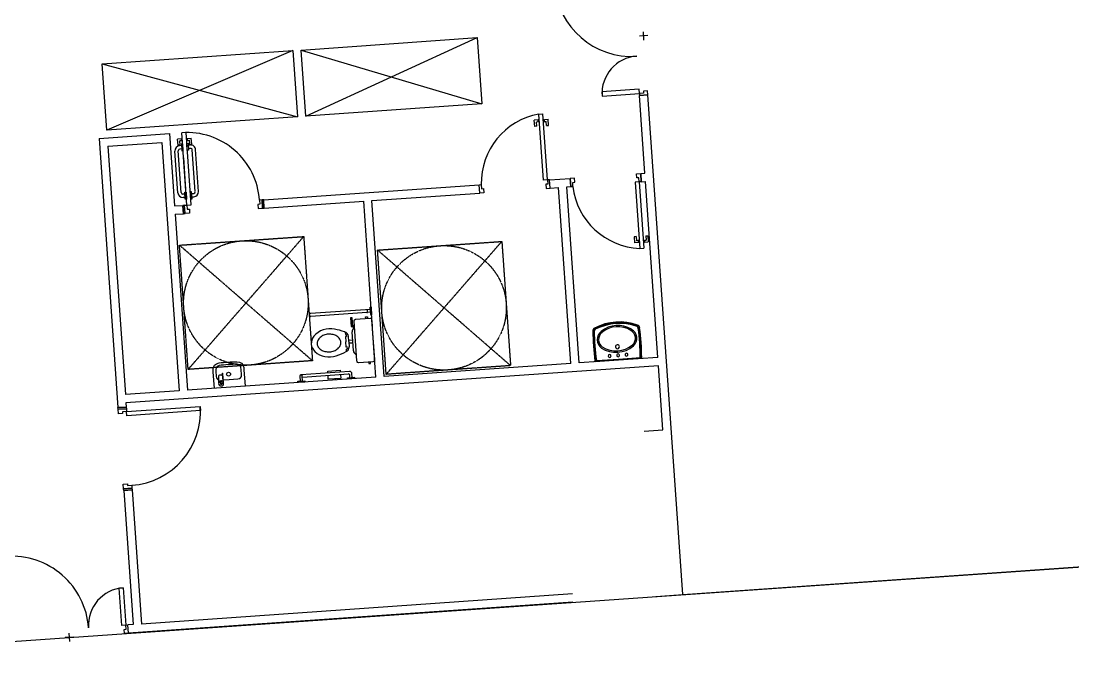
# Model space of a CAD drawing. Header units: millimetres. Extents: x 306 to 836129804, y -168137 to 818603917.
# Drawn here: x 834664539 to 834677202, y 818109899 to 818117608 of the extents above; entities that cross this region are included whole.
import ezdxf

# ---------------------------------------------------------------- set-up
doc = ezdxf.new("R2010")
doc.units = ezdxf.units.MM
doc.header["$LTSCALE"] = 3
doc.linetypes.add('XRF-AR1922-P-5F-FLR-N$0$XRE-AR00-TYP-N$0$DASHED2', pattern=[0.375, 0.25, -0.125])
doc.layers.get('Defpoints').update_dxf_attribs({"color": 32})

# ---------------------------------------------------------------- blocks, each defined once
blk = doc.blocks.new('P29')
at = {"layer": 'Defpoints'}
for p, q in [((835180888, 818176997, 0), (835180881, 818177096, 0)), ((835176760, 818176877, 0), (835178880, 818177026, 0)), ((835176816, 818176079, 0), (835178880, 818177026, 0)), ((835178880, 818177026, 0), (835178936, 818176228, 0)), ((835180934, 818177050, 0), (835180835, 818177043, 0)), ((835174366, 818176710, 0), (835176661, 818176870, 0)), ((835176661, 818176870, 0), (835174422, 818175912, 0)), ((835176661, 818176870, 0), (835176717, 818176072, 0)), ((835176760, 818176877, 0), (835178936, 818176228, 0)), ((835176816, 818176079, 0), (835176760, 818176877, 0)), ((835174366, 818176710, 0), (835176717, 818176072, 0)), ((835174422, 818175912, 0), (835174366, 818176710, 0)), ((835180829, 818176404, 0), (835180380, 818176372, 0)), ((835180380, 818176372, 0), (835180384, 818176322, 0)), ((835180384, 818176322, 0), (835180833, 818176354, 0)), ((835180833, 818176354, 0), (835180829, 818176404, 0)), ((835180883, 818176357, 0), (835180833, 818176354, 0)), ((835180833, 818176354, 0), (835180834, 818176329, 0)), ((835180834, 818176329, 0), (835180934, 818176336, 0)), ((835180934, 818176336, 0), (835180834, 818176329, 0)), ((835180900, 818175394, 0), (835180834, 818176329, 0)), ((835180931, 818176386, 0), (835180881, 818176382, 0)), ((835180881, 818176382, 0), (835180883, 818176357, 0)), ((835180934, 818176336, 0), (835180931, 818176386, 0)), ((835181355, 818170317, 0), (835180934, 818176336, 0)), ((835178936, 818176228, 0), (835176816, 818176079, 0)), ((835176717, 818176072, 0), (835174422, 818175912, 0)), ((835179621, 818176106, 0), (835179671, 818176109, 0)), ((835179677, 818175308, 0), (835179621, 818176106, 0)), ((835179727, 818175312, 0), (835179671, 818176109, 0)), ((835179689, 818176040, 0), (835179734, 818176043, 0)), ((835179691, 818176015, 0), (835179689, 818176040, 0)), ((835179739, 818175968, 0), (835179734, 818176043, 0)), ((835179613, 818176035, 0), (835179568, 818176032, 0)), ((835179574, 818175957, 0), (835179568, 818176032, 0)), ((835179598, 818175958, 0), (835179574, 818175957, 0)), ((835179615, 818176010, 0), (835179595, 818176008, 0)), ((835179598, 818175958, 0), (835179595, 818176008, 0)), ((835179615, 818176010, 0), (835179613, 818176035, 0)), ((835179619, 818176030, 0), (835179614, 818176030, 0)), ((835179620, 818176015, 0), (835179615, 818176015, 0)), ((835179626, 818176036, 0), (835179618, 818176035, 0)), ((835179620, 818176010, 0), (835179618, 818176035, 0)), ((835179628, 818176011, 0), (835179620, 818176010, 0)), ((835179676, 818176039, 0), (835179684, 818176040, 0)), ((835179678, 818176014, 0), (835179686, 818176015, 0)), ((835179686, 818176015, 0), (835179684, 818176040, 0)), ((835179684, 818176035, 0), (835179689, 818176035, 0)), ((835179685, 818176020, 0), (835179690, 818176020, 0)), ((835179691, 818176015, 0), (835179711, 818176016, 0)), ((835179714, 818175967, 0), (835179711, 818176016, 0)), ((835179714, 818175967, 0), (835179739, 818175968, 0)), ((835174329, 818175811, 0), (835175177, 818175871, 0)), ((835174329, 818175811, 0), (835174556, 818172569, 0)), ((835175177, 818175871, 0), (835175238, 818174998, 0)), ((835175319, 818175808, 0), (835175274, 818175805, 0)), ((835175279, 818175730, 0), (835175274, 818175805, 0)), ((835175320, 818175783, 0), (835175319, 818175808, 0)), ((835175324, 818175803, 0), (835175319, 818175803, 0)), ((835175325, 818175788, 0), (835175320, 818175788, 0)), ((835175332, 818175809, 0), (835175324, 818175808, 0)), ((835175325, 818175783, 0), (835175324, 818175808, 0)), ((835175376, 818175885, 0), (835175326, 818175881, 0)), ((835175387, 818175008, 0), (835175326, 818175881, 0)), ((835175437, 818175012, 0), (835175376, 818175885, 0)), ((835175381, 818175812, 0), (835175389, 818175813, 0)), ((835175383, 818175787, 0), (835175391, 818175788, 0)), ((835175391, 818175788, 0), (835175389, 818175813, 0)), ((835175390, 818175808, 0), (835175395, 818175808, 0)), ((835175391, 818175793, 0), (835175396, 818175793, 0)), ((835175394, 818175813, 0), (835175439, 818175816, 0)), ((835175396, 818175788, 0), (835175394, 818175813, 0)), ((835175396, 818175788, 0), (835175416, 818175790, 0)), ((835175420, 818175740, 0), (835175416, 818175790, 0)), ((835175444, 818175741, 0), (835175439, 818175816, 0)), ((835174436, 818175719, 0), (835175084, 818175764, 0)), ((835174436, 818175719, 0), (835174645, 818172726, 0)), ((835175084, 818175764, 0), (835175293, 818172771, 0)), ((835175304, 818175732, 0), (835175279, 818175730, 0)), ((835175317, 818175159, 0), (835175282, 818175662, 0)), ((835175321, 818175725, 0), (835175297, 818175724, 0)), ((835175320, 818175783, 0), (835175300, 818175782, 0)), ((835175304, 818175732, 0), (835175300, 818175782, 0)), ((835175324, 818175685, 0), (835175300, 818175684, 0)), ((835175336, 818175748, 0), (835175320, 818175747, 0)), ((835175320, 818175747, 0), (835175326, 818175664, 0)), ((835175333, 818175784, 0), (835175325, 818175783, 0)), ((835175326, 818175664, 0), (835175342, 818175665, 0)), ((835175342, 818175665, 0), (835175336, 818175748, 0)), ((835175386, 818175752, 0), (835175402, 818175753, 0)), ((835175391, 818175668, 0), (835175386, 818175752, 0)), ((835175407, 818175669, 0), (835175391, 818175668, 0)), ((835175402, 818175753, 0), (835175407, 818175669, 0)), ((835175403, 818175731, 0), (835175427, 818175733, 0)), ((835175406, 818175691, 0), (835175430, 818175693, 0)), ((835175420, 818175740, 0), (835175444, 818175741, 0)), ((835175486, 818175171, 0), (835175451, 818175674, 0)), ((835175526, 818175173, 0), (835175491, 818175677, 0)), ((835175277, 818175156, 0), (835175242, 818175660, 0)), ((835175387, 818175008, 0), (835175348, 818175577, 0)), ((835179727, 818175312, 0), (835179677, 818175308, 0)), ((835179752, 818175313, 0), (835179727, 818175312, 0)), ((835179727, 818175312, 0), (835179730, 818175262, 0)), ((835179752, 818175313, 0), (835180001, 818175331, 0)), ((835179759, 818175214, 0), (835179752, 818175313, 0)), ((835179759, 818175214, 0), (835179752, 818175313, 0)), ((835180051, 818175334, 0), (835180001, 818175331, 0)), ((835180008, 818175231, 0), (835180001, 818175331, 0)), ((835180001, 818175331, 0), (835180008, 818175231, 0)), ((835180030, 818175283, 0), (835180055, 818175284, 0)), ((835180033, 818175233, 0), (835180030, 818175283, 0)), ((835180055, 818175284, 0), (835180051, 818175334, 0)), ((835180831, 818175289, 0), (835180781, 818175285, 0)), ((835180781, 818175285, 0), (835180837, 818174487, 0)), ((835180799, 818175387, 0), (835180849, 818175390, 0)), ((835180803, 818175337, 0), (835180799, 818175387, 0)), ((835180828, 818175338, 0), (835180803, 818175337, 0)), ((835180831, 818175289, 0), (835180828, 818175338, 0)), ((835180856, 818175290, 0), (835180831, 818175289, 0)), ((835180831, 818175289, 0), (835180887, 818174491, 0)), ((835180849, 818175390, 0), (835180900, 818175394, 0)), ((835180856, 818175290, 0), (835180849, 818175390, 0)), ((835180849, 818175390, 0), (835180856, 818175290, 0)), ((835180857, 818175290, 0), (835180850, 818175390, 0)), ((835180856, 818175290, 0), (835180907, 818175294, 0)), ((835181055, 818173174, 0), (835180907, 818175294, 0)), ((835175361, 818175164, 0), (835175377, 818175165, 0)), ((835175366, 818175080, 0), (835175361, 818175164, 0)), ((835175377, 818175165, 0), (835175382, 818175081, 0)), ((835175442, 818175169, 0), (835175426, 818175168, 0)), ((835175426, 818175168, 0), (835175432, 818175085, 0)), ((835175448, 818175086, 0), (835175442, 818175169, 0)), ((835176310, 818175073, 0), (835178904, 818175254, 0)), ((835177614, 818175064, 0), (835178911, 818175154, 0)), ((835178904, 818175254, 0), (835178929, 818175256, 0)), ((835178911, 818175154, 0), (835178904, 818175254, 0)), ((835178911, 818175154, 0), (835178904, 818175254, 0)), ((835178961, 818175158, 0), (835178911, 818175154, 0)), ((835178929, 818175256, 0), (835178932, 818175206, 0)), ((835178932, 818175206, 0), (835178957, 818175208, 0)), ((835178957, 818175208, 0), (835178961, 818175158, 0)), ((835179730, 818175262, 0), (835179705, 818175260, 0)), ((835179705, 818175260, 0), (835179709, 818175210, 0)), ((835179709, 818175210, 0), (835179759, 818175214, 0)), ((835179759, 818175214, 0), (835179859, 818175221, 0)), ((835180007, 818173101, 0), (835179859, 818175221, 0)), ((835179958, 818175228, 0), (835180008, 818175231, 0)), ((835180107, 818173108, 0), (835179958, 818175228, 0)), ((835180008, 818175231, 0), (835180033, 818175233, 0)), ((835175362, 818175142, 0), (835175338, 818175140, 0)), ((835175365, 818175102, 0), (835175341, 818175100, 0)), ((835175382, 818175081, 0), (835175366, 818175080, 0)), ((835175432, 818175085, 0), (835175448, 818175086, 0)), ((835175444, 818175148, 0), (835175468, 818175149, 0)), ((835175447, 818175108, 0), (835175471, 818175109, 0)), ((835176290, 818175071, 0), (835176260, 818175069, 0)), ((835176260, 818175069, 0), (835176264, 818175019, 0)), ((835176310, 818175073, 0), (835176290, 818175071, 0)), ((835176297, 818174972, 0), (835176290, 818175071, 0)), ((835176290, 818175071, 0), (835176297, 818174972, 0)), ((835176317, 818174973, 0), (835176310, 818175073, 0)), ((835176317, 818174973, 0), (835176310, 818175073, 0)), ((835176317, 818174973, 0), (835177514, 818175057, 0)), ((835177662, 818172937, 0), (835177514, 818175057, 0)), ((835177762, 818172944, 0), (835177614, 818175064, 0)), ((835175238, 818174998, 0), (835175338, 818175005, 0)), ((835175245, 818174898, 0), (835175345, 818174905, 0)), ((835175358, 818175006, 0), (835175338, 818175005, 0)), ((835175345, 818174905, 0), (835175338, 818175005, 0)), ((835175338, 818175005, 0), (835175345, 818174905, 0)), ((835175345, 818174905, 0), (835175365, 818174906, 0)), ((835175358, 818175006, 0), (835175387, 818175008, 0)), ((835175365, 818174906, 0), (835175358, 818175006, 0)), ((835175365, 818174906, 0), (835175358, 818175006, 0)), ((835175419, 818174910, 0), (835175365, 818174906, 0)), ((835175387, 818175008, 0), (835175437, 818175012, 0)), ((835175387, 818175008, 0), (835175391, 818174958, 0)), ((835175391, 818174958, 0), (835175416, 818174960, 0)), ((835175416, 818174960, 0), (835175419, 818174910, 0)), ((835176264, 818175019, 0), (835176239, 818175018, 0)), ((835176239, 818175018, 0), (835176242, 818174968, 0)), ((835176242, 818174968, 0), (835176297, 818174972, 0)), ((835176297, 818174972, 0), (835176317, 818174973, 0)), ((835175245, 818174898, 0), (835175393, 818172778, 0)), ((835180794, 818174630, 0), (835180769, 818174628, 0)), ((835180769, 818174628, 0), (835180774, 818174553, 0)), ((835180819, 818174557, 0), (835180774, 818174553, 0)), ((835180794, 818174630, 0), (835180798, 818174580, 0)), ((835180817, 818174582, 0), (835180798, 818174580, 0)), ((835180817, 818174582, 0), (835180819, 818174557, 0)), ((835180823, 818174577, 0), (835180818, 818174577, 0)), ((835180824, 818174562, 0), (835180819, 818174562, 0)), ((835180830, 818174582, 0), (835180822, 818174582, 0)), ((835180822, 818174582, 0), (835180824, 818174557, 0)), ((835180832, 818174558, 0), (835180824, 818174557, 0)), ((835180880, 818174586, 0), (835180888, 818174587, 0)), ((835180882, 818174561, 0), (835180890, 818174562, 0)), ((835180888, 818174587, 0), (835180890, 818174562, 0)), ((835180889, 818174582, 0), (835180894, 818174582, 0)), ((835180890, 818174567, 0), (835180895, 818174567, 0)), ((835180893, 818174587, 0), (835180913, 818174588, 0)), ((835180893, 818174587, 0), (835180895, 818174562, 0)), ((835180895, 818174562, 0), (835180940, 818174565, 0)), ((835180910, 818174638, 0), (835180935, 818174640, 0)), ((835180910, 818174638, 0), (835180913, 818174588, 0)), ((835180935, 818174640, 0), (835180940, 818174565, 0)), ((835180837, 818174487, 0), (835180887, 818174491, 0)), ((835177604, 818173780, 0), (835177593, 818173779, 0)), ((835177599, 818173689, 0), (835177593, 818173779, 0)), ((835177604, 818173780, 0), (835177610, 818173684, 0)), ((835177595, 818173751, 0), (835176874, 818173701, 0)), ((835177551, 818173714, 0), (835176876, 818173667, 0)), ((835177377, 818173651, 0), (835177356, 818173650, 0)), ((835177356, 818173650, 0), (835177363, 818173545, 0)), ((835177385, 818173546, 0), (835177377, 818173651, 0)), ((835177593, 818173644, 0), (835177413, 818173631, 0)), ((835177536, 818173662, 0), (835177558, 818173663, 0)), ((835177538, 818173640, 0), (835177536, 818173662, 0)), ((835177554, 818173743, 0), (835177556, 818173719, 0)), ((835177558, 818173663, 0), (835177560, 818173641, 0)), ((835177597, 818173717, 0), (835177561, 818173715, 0)), ((835177599, 818173689, 0), (835177599, 818173683, 0)), ((835177610, 818173684, 0), (835177599, 818173683, 0)), ((835177074, 818173515, 0), (835177074, 818173515, 0)), ((835177363, 818173545, 0), (835177385, 818173546, 0)), ((835177387, 818173559, 0), (835177398, 818173560, 0)), ((835177389, 818173535, 0), (835177387, 818173559, 0)), ((835177400, 818173536, 0), (835177389, 818173535, 0)), ((835177395, 818173610, 0), (835177428, 818173131, 0)), ((835177401, 818173525, 0), (835177395, 818173525, 0)), ((835177648, 818173146, 0), (835177614, 818173625, 0)), ((835177621, 818173534, 0), (835177615, 818173617, 0)), ((835177293, 818173473, 0), (835177294, 818173450, 0)), ((835177294, 818173450, 0), (835177305, 818173451, 0)), ((835177307, 818173427, 0), (835177296, 818173426, 0)), ((835177296, 818173426, 0), (835177300, 818173363, 0)), ((835177305, 818173451, 0), (835177307, 818173427, 0)), ((835177335, 818173365, 0), (835177330, 818173431, 0)), ((835177333, 818173382, 0), (835177380, 818173386, 0)), ((835177390, 818173253, 0), (835177374, 818173484, 0)), ((835177305, 818173299, 0), (835177300, 818173363, 0)), ((835177316, 818173300, 0), (835177305, 818173299, 0)), ((835177307, 818173275, 0), (835177318, 818173276, 0)), ((835177308, 818173253, 0), (835177307, 818173275, 0)), ((835177318, 818173276, 0), (835177316, 818173300, 0)), ((835177335, 818173365, 0), (835177339, 818173299, 0)), ((835177336, 818173348, 0), (835177383, 818173351, 0)), ((835177417, 818173215, 0), (835177422, 818173215, 0)), ((835177647, 818173154, 0), (835177641, 818173238, 0)), ((835181055, 818173174, 0), (835180107, 818173108, 0)), ((835180298, 818173134, 0), (835180299, 818173121, 0)), ((835180862, 818173161, 0), (835180299, 818173121, 0)), ((835180306, 818173122, 0), (835180305, 818173134, 0)), ((835180315, 818173135, 0), (835180580, 818173154, 0)), ((835180580, 818173150, 0), (835180315, 818173131, 0)), ((835180315, 818173135, 0), (835180316, 818173122, 0)), ((835180580, 818173154, 0), (835180845, 818173173, 0)), ((835180845, 818173168, 0), (835180580, 818173150, 0)), ((835180846, 818173159, 0), (835180845, 818173173, 0)), ((835180855, 818173173, 0), (835180856, 818173160, 0)), ((835180862, 818173161, 0), (835180862, 818173173, 0)), ((835181062, 818173074, 0), (835174652, 818172626, 0)), ((835175703, 818172999, 0), (835175702, 818173027, 0)), ((835175735, 818173008, 0), (835175740, 818172943, 0)), ((835176044, 818172965, 0), (835176039, 818173029, 0)), ((835176070, 818173053, 0), (835176072, 818173025, 0)), ((835176072, 818173025, 0), (835176086, 818172827, 0)), ((835177343, 818173005, 0), (835176761, 818172964, 0)), ((835177450, 818173112, 0), (835177629, 818173125, 0)), ((835177574, 818173121, 0), (835177575, 818173099, 0)), ((835177575, 818173099, 0), (835177597, 818173101, 0)), ((835177597, 818173101, 0), (835177596, 818173123, 0)), ((835180007, 818173101, 0), (835177762, 818172944, 0)), ((835181116, 818172301), (835181062, 818173074, 0)), ((835177662, 818172937, 0), (835175393, 818172778, 0)), ((835175717, 818172801, 0), (835175703, 818172999, 0)), ((835175771, 818172913, 0), (835175770, 818172942, 0)), ((835175787, 818172885, 0), (835175788, 818172871, 0)), ((835175803, 818172890, 0), (835175796, 818172891, 0)), ((835175810, 818172888, 0), (835175803, 818172890, 0)), ((835175809, 818172861, 0), (835175807, 818172886, 0)), ((835175812, 818172979, 0), (835175818, 818172893, 0)), ((835175828, 818172863, 0), (835175820, 818172979, 0)), ((835175825, 818172902, 0), (835175895, 818172907, 0)), ((835175895, 818172907, 0), (835175998, 818172914, 0)), ((835176744, 818172947, 0), (835176748, 818172889, 0)), ((835176779, 818172891, 0), (835176775, 818172950, 0)), ((835176776, 818172937, 0), (835177331, 818172976, 0)), ((835177150, 818172914, 0), (835177151, 818172901, 0)), ((835177176, 818172916, 0), (835177177, 818172903, 0)), ((835177348, 818172931, 0), (835177346, 818172963, 0)), ((835177376, 818172933, 0), (835177373, 818172979, 0)), ((835175293, 818172771, 0), (835174645, 818172726, 0)), ((835175788, 818172871, 0), (835175789, 818172859, 0)), ((835175828, 818172862, 0), (835175828, 818172863, 0)), ((835174652, 818172626, 0), (835174655, 818172576, 0)), ((835174655, 818172576, 0), (835174556, 818172569, 0)), ((835174655, 818172576, 0), (835174556, 818172569, 0)), ((835174556, 818172569, 0), (835174655, 818172576, 0)), ((835174557, 818172549, 0), (835174556, 818172569, 0)), ((835174657, 818172556, 0), (835174557, 818172549, 0)), ((835174557, 818172549, 0), (835174657, 818172556, 0)), ((835174561, 818172494, 0), (835174557, 818172549, 0)), ((835174611, 818172498, 0), (835174561, 818172494, 0)), ((835174659, 818172521, 0), (835174609, 818172518, 0)), ((835174609, 818172518, 0), (835174611, 818172498, 0)), ((835174655, 818172576, 0), (835174657, 818172556, 0)), ((835174657, 818172556, 0), (835174659, 818172521, 0)), ((835174659, 818172521, 0), (835175547, 818172583, 0)), ((835174663, 818172472, 0), (835174659, 818172521, 0)), ((835175550, 818172534, 0), (835174663, 818172472, 0)), ((835175547, 818172583, 0), (835175550, 818172534, 0)), ((835180892, 818172285), (835181116, 818172301)), ((835174620, 818171647, 0), (835174670, 818171650, 0)), ((835174624, 818171592, 0), (835174620, 818171647, 0)), ((835174670, 818171650, 0), (835174671, 818171630, 0)), ((835174671, 818171630, 0), (835174721, 818171634, 0)), ((835174721, 818171634, 0), (835174724, 818171599, 0)), ((835174624, 818171592, 0), (835174724, 818171599, 0)), ((835174724, 818171599, 0), (835174624, 818171592, 0)), ((835174625, 818171572, 0), (835174624, 818171592, 0)), ((835174725, 818171579, 0), (835174625, 818171572, 0)), ((835174725, 818171579, 0), (835174625, 818171572, 0)), ((835174625, 818171572, 0), (835174725, 818171579, 0)), ((835174625, 818171572, 0), (835174738, 818169955, 0)), ((835174724, 818171599, 0), (835174725, 818171579, 0)), ((835174725, 818171579, 0), (835174838, 818169962, 0)), ((835169907, 818169517), (835193151, 818171137)), ((835174570, 818170394), (835174620, 818170398)), ((835174601, 818169945), (835174570, 818170394)), ((835174620, 818170398), (835174651, 818169949)), ((835180033, 818170225), (835174683, 818169851, 0)), ((835180026, 818170325, 0), (835174838, 818169962, 0)), ((835173976, 818169751), (835173969, 818169851)), ((835174651, 818169949), (835174601, 818169945)), ((835174630, 818169897), (835174655, 818169899)), ((835174633, 818169847), (835174630, 818169897)), ((835174683, 818169851), (835174633, 818169847)), ((835174651, 818169949), (835174676, 818169951)), ((835174655, 818169899), (835174651, 818169949)), ((835174738, 818169955, 0), (835174676, 818169951, 0)), ((835174683, 818169851, 0), (835174676, 818169951, 0)), ((835174683, 818169851), (835174676, 818169951)), ((835174022, 818169805), (835173922, 818169798))]:
    blk.add_line(p, q, dxfattribs=at)
at = {"layer": 'Defpoints', "linetype": 'XRF-AR1922-P-5F-FLR-N$0$XRE-AR00-TYP-N$0$DASHED2'}
for p, q in [((835175296, 818174526, 0), (835176792, 818174630, 0)), ((835176897, 818173134, 0), (835175296, 818174526, 0)), ((835175401, 818173029, 0), (835175296, 818174526, 0)), ((835175401, 818173029, 0), (835176792, 818174630, 0)), ((835176792, 818174630, 0), (835176897, 818173134, 0)), ((835177681, 818174467, 0), (835179177, 818174571, 0)), ((835177785, 818172970, 0), (835179177, 818174571, 0)), ((835179177, 818174571, 0), (835179282, 818173075, 0)), ((835179282, 818173075, 0), (835177681, 818174467, 0)), ((835177785, 818172970, 0), (835177681, 818174467, 0)), ((835176897, 818173134, 0), (835175401, 818173029, 0)), ((835179282, 818173075, 0), (835177785, 818172970, 0))]:
    blk.add_line(p, q, dxfattribs=at)
at = {"layer": 'Defpoints', "ltscale": 2}
for p, q in [((835181355, 818170317, 0), (835191904, 818171055, 0)), ((835181031, 818170295), (835181355, 818170317, 0))]:
    blk.add_line(p, q, dxfattribs=at)
at = {"layer": 'Defpoints', "elevation": 0}
for points in [[(835177083, 818172987), (835177081, 818173009), (835177231, 818173020), (835177232, 818172997)], [(835177234, 818172969), (835177238, 818172920), (835177088, 818172910), (835177085, 818172959)]]:
    blk.add_lwpolyline(points, dxfattribs=at)
for points in [[(835176723, 818172871), (835176722, 818172887), (835176805, 818172893), (835176807, 818172877)], [(835177321, 818172913), (835177320, 818172929), (835177404, 818172935), (835177405, 818172919)]]:
    blk.add_lwpolyline(points, close=True, dxfattribs=at)
at = {"layer": 'Defpoints', "linetype": 'XRF-AR1922-P-5F-FLR-N$0$XRE-AR00-TYP-N$0$DASHED2'}
for centre in [(835176096, 818173830, 0), (835178481, 818173771, 0)]:
    blk.add_circle(centre, 750, dxfattribs=at)
at = {"layer": 'Defpoints'}
blk.add_circle((835175888, 818172972, 0), 23.6, dxfattribs=at)
for centre, radius, start, end in [((835180737, 818177725, 0), 925, 183.9989, 273.9989), ((835180833, 818176354, 0), 450, 93.9989, 183.9989), ((835179774, 818175274, 0), 845, 100.3996, 181.2636), ((835175387, 818175008, 0), 875, 3.9989, 93.9989), ((835175302, 818175664, 0), 60, 93.9989, 183.9989), ((835175302, 818175664, 0), 20, 93.9989, 183.9989), ((835175431, 818175673, 0), 60, 3.9989, 93.9989), ((835175431, 818175673, 0), 20, 3.9989, 93.9989), ((835175337, 818175160, 0), 60, 183.9989, 273.9989), ((835175337, 818175160, 0), 20, 183.9989, 273.9989), ((835175466, 818175169, 0), 20, 273.9989, 3.9989), ((835175466, 818175169, 0), 60, 273.9989, 3.9989), ((835180872, 818175332, 0), 845, 186.7342, 267.5982), ((835176875, 818173684, 0), 17, 93.9989, 183.9989), ((835176875, 818173684, 0), 17, 183.9989, 273.9989), ((835177549, 818173743, 0), 5, 3.9989, 93.9989), ((835177551, 818173719, 0), 5, 273.9989, 3.9989), ((835177559, 818173744, 0), 5, 93.9989, 183.9989), ((835177561, 818173720, 0), 5, 183.9989, 273.9989), ((835177594, 818173624, 0), 20, 3.9989, 93.9989), ((835177113, 818173258, 0), 262, 78.6755, 139.324), ((835177045, 818172832, 0), 692, 69.8942, 80.0561), ((835177418, 818173487, 0), 44.6, 120.8057, 183.9989), ((835177415, 818173611, 0), 20, 93.9989, 183.9989), ((835180594, 818172956, 0), 645, 70.3248, 117.6687), ((835180594, 818172956, 0), 639, 70.3263, 117.6687), ((835180594, 818172956, 0), 628, 70.3291, 117.6687), ((835180573, 818173250, 0), 310, 57.7672, 130.2306), ((835180573, 818173250, 0), 294, 57.692, 130.3058), ((835178154, 818173163, 0), 2690, 0.2035, 7.7944), ((835178154, 818173163, 0), 2701, 0.2109, 7.7854), ((835178154, 818173163, 0), 2707, 0.2154, 7.7806), ((835177015, 818173343, 0), 132, 139.6842, 228.3097), ((835177065, 818173328, 0), 115, 130.7717, 155.002), ((835177087, 818173304, 0), 147, 111.1996, 130.7717), ((835177102, 818173264, 0), 190, 93.9989, 111.1996), ((835177102, 818173264, 0), 190, 76.7982, 93.9989), ((835177112, 818173306, 0), 147, 57.2261, 76.7982), ((835177129, 818173333, 0), 115, 32.9959, 57.2261), ((835177158, 818173351, 0), 80.7, 3.9989, 32.9959), ((835177277, 818173466, 0), 17.5, 53.8676, 69.0432), ((835177277, 818173466, 0), 17.5, 21.1069, 53.1321), ((835177272, 818173423, 0), 58.9, 7.4726, 74.4236), ((835182980, 818173500, 0), 2707, 180.2189, 187.7824), ((835182980, 818173500, 0), 2701, 180.2135, 187.787), ((835182980, 818173500, 0), 2690, 180.2035, 187.7944), ((835177034, 818173343, 0), 80.7, 155.002, 183.9989), ((835177034, 818173343, 0), 80.7, 183.9989, 212.9959), ((835177063, 818173361, 0), 115, 212.9959, 237.2261), ((835177081, 818173389, 0), 147, 237.2261, 256.7982), ((835177106, 818173391, 0), 147, 291.1996, 310.7717), ((835177127, 818173366, 0), 115, 310.7717, 335.002), ((835177158, 818173351, 0), 80.7, 335.002, 3.9989), ((835177280, 818173299, 0), 58.9, 293.5742, 0.5252), ((835180551, 818173561, 0), 326, 237.5714, 310.4264), ((835180551, 818173561, 0), 309, 237.6497, 310.3481), ((835177099, 818173440, 0), 261, 228.673, 288.8206), ((835177090, 818173431, 0), 190, 256.7982, 273.9989), ((835177090, 818173431, 0), 190, 273.9989, 291.1996), ((835176976, 818173854, 0), 693, 287.4546, 298.2492), ((835177291, 818173257, 0), 17.5, 316.4742, 346.888), ((835177434, 818173256, 0), 44.6, 183.9989, 247.1921), ((835177448, 818173132, 0), 20, 183.9989, 273.9989), ((835177628, 818173145, 0), 20, 273.9989, 3.9989), ((835180475, 818173192, 0), 17.5, 3.9989, 183.9989), ((835177345, 818172977, 0), 28, 3.9989, 93.9989), ((835176760, 818172948, 0), 15.6, 3.9989, 183.9989), ((835177332, 818172962, 0), 14, 3.9989, 93.9989), ((835174659, 818172521, 0), 890, 273.9989, 3.9989), ((835173279, 818169853), 925, 3.9989, 93.9989), ((835174651, 818169949), 450, 93.9989, 183.9989)]:
    blk.add_arc(centre, radius, start, end, dxfattribs=at)
for centre, major_axis, start_param, end_param in [((835180312, 818173493, 0), (-37.8, -9.3), 4.953844, 6.120151), ((835180312, 818173493, 0), (-32.4, -1.4), 5.152517, 6.325967), ((835180312, 818173493, 0), (-21.3, -5.2), 4.953844, 6.145065), ((835180677, 818173404, 0), (-123, -18), 2.181027, 4.050017), ((835180798, 818173527, 0), (-20.3, -9), 2.77251, 3.946023), ((835180798, 818173527, 0), (-32.7, 0), 3.204467, 4.36352), ((835180798, 818173527, 0), (36.7, -13.8), 0.427295, 1.580505), ((835180449, 818173388, 0), (0, -124), 3.79697, 5.665959), ((835180449, 818173388, 0), (82.5, -70), 2.92594, 4.794607), ((835180677, 818173404, 0), (-27, -105), 1.016739, 2.885405), ((835180569, 818173302, 0), (-16.2, -17.4), 2.391092, 5.532684), ((835180569, 818173302, 0), (9.8, -21.6), 4.354587, 7.49618), ((835180475, 818173192, 0), (-17.5, -0.6), 0.034897, 3.17649), ((835180577, 818173199, 0), (16.4, -6.1), 0.427596, 3.569189), ((835180577, 818173199, 0), (-9.7, -14.6), 5.371809, 8.513402), ((835180678, 818173207, 0), (16.5, -6.2), 0.427596, 3.569189), ((835180678, 818173207, 0), (15.3, -8.7), 3.730064, 6.871657)]:
    blk.add_ellipse(centre, major_axis=major_axis, ratio=1, start_param=start_param, end_param=end_param, dxfattribs=at)
for points, knots in [([(835175702, 818173027, 0), (835175702, 818173027, 0), (835175701, 818173074, 0), (835175727, 818173100, 0), (835175773, 818173107, 0)], [0.8, 0.8, 0.8, 0.8, 0.8, 0.9, 0.9, 0.9, 0.9]), ([(835175774, 818173076, 0), (835175774, 818173076, 0), (835175733, 818173068, 0), (835175733, 818173038, 0), (835175735, 818173008, 0)], [0.7, 0.7, 0.7, 0.7, 0.7, 0.8, 0.8, 0.8, 0.8]), ([(835175773, 818173107, 0), (835175773, 818173107, 0), (835175809, 818173113, 0), (835175845, 818173115, 0), (835175880, 818173117, 0)], [0.9, 0.9, 0.9, 0.9, 0.9, 1, 1, 1, 1]), ([(835175882, 818173087, 0), (835175882, 818173087, 0), (835175844, 818173084, 0), (835175805, 818173081, 0), (835175774, 818173076, 0)], [0.6, 0.6, 0.6, 0.6, 0.6, 0.7, 0.7, 0.7, 0.7]), ([(835175991, 818173091, 0), (835175991, 818173091, 0), (835175960, 818173092, 0), (835175921, 818173090, 0), (835175882, 818173087, 0)], [0.5, 0.5, 0.5, 0.5, 0.5, 0.6, 0.6, 0.6, 0.6]), ([(835175988, 818173122, 0), (835175988, 818173122, 0), (835176034, 818173122, 0), (835176064, 818173099, 0), (835176070, 818173053, 0)], [0.1, 0.1, 0.1, 0.1, 0.1, 0.2, 0.2, 0.2, 0.2]), ([(835176039, 818173029, 0), (835176039, 818173029, 0), (835176037, 818173059, 0), (835176033, 818173089, 0), (835175991, 818173091, 0)], [0.4, 0.4, 0.4, 0.4, 0.4, 0.5, 0.5, 0.5, 0.5]), ([(835175740, 818172943, 0), (835175740, 818172943, 0), (835175742, 818172922, 0), (835175754, 818172908, 0), (835175771, 818172902, 0)], [0.9, 0.9, 0.9, 0.9, 0.9, 1, 1, 1, 1]), ([(835175796, 818172891, 0), (835175796, 818172891, 0), (835175779, 818172890, 0), (835175767, 818172875, 0), (835175768, 818172858, 0)], [0.1, 0.1, 0.1, 0.1, 0.1, 0.2, 0.2, 0.2, 0.2]), ([(835175770, 818172942, 0), (835175770, 818172942, 0), (835175768, 818172956, 0), (835175781, 818172965, 0), (835175791, 818172966, 0)], [0.5, 0.5, 0.5, 0.5, 0.5, 0.75, 0.75, 0.75, 0.75]), ([(835175791, 818172966, 0), (835175791, 818172966, 0), (835175800, 818172967, 0), (835175811, 818172961, 0), (835175814, 818172951, 0)], [0.75, 0.75, 0.75, 0.75, 0.75, 1, 1, 1, 1]), ([(835175818, 818172893, 0), (835175818, 818172893, 0), (835175818, 818172888, 0), (835175814, 818172886, 0), (835175810, 818172888, 0)], [0.8, 0.8, 0.8, 0.8, 0.8, 0.9, 0.9, 0.9, 0.9]), ([(835175820, 818172979, 0), (835175820, 818172979, 0), (835175820, 818172984, 0), (835175812, 818172983, 0), (835175812, 818172979, 0)], [0.6, 0.6, 0.6, 0.6, 0.6, 0.7, 0.7, 0.7, 0.7]), ([(835175998, 818172914, 0), (835175998, 818172914, 0), (835176026, 818172916, 0), (835176045, 818172935, 0), (835176044, 818172965, 0)], [0.2, 0.2, 0.2, 0.2, 0.2, 0.3, 0.3, 0.3, 0.3]), ([(835175768, 818172858, 0), (835175768, 818172858, 0), (835175769, 818172841, 0), (835175783, 818172829, 0), (835175800, 818172830, 0)], [0.2, 0.2, 0.2, 0.2, 0.2, 0.3, 0.3, 0.3, 0.3]), ([(835175789, 818172859, 0), (835175789, 818172859, 0), (835175789, 818172854, 0), (835175794, 818172850, 0), (835175799, 818172850, 0)], [0.5, 0.5, 0.5, 0.5, 0.5, 0.6666667, 0.6666667, 0.6666667, 0.6666667]), ([(835175799, 818172850, 0), (835175799, 818172850, 0), (835175804, 818172851, 0), (835175809, 818172855, 0), (835175809, 818172861, 0)], [0.6666667, 0.6666667, 0.6666667, 0.6666667, 0.6666667, 0.8333333, 0.8333333, 0.8333333, 0.8333333]), ([(835175800, 818172830, 0), (835175800, 818172830, 0), (835175817, 818172831, 0), (835175829, 818172846, 0), (835175828, 818172862, 0)], [0.3, 0.3, 0.3, 0.3, 0.3, 0.4, 0.4, 0.4, 0.4])]:
    blk.add_open_spline(points, degree=3, knots=knots, dxfattribs=at)
for points in [[(835175880, 818173117, 0), (835175916, 818173120, 0), (835175952, 818173123, 0), (835175988, 818173122, 0)], [(835175769, 818172869, 0), (835175771, 818172882, 0), (835175771, 818172892, 0), (835175771, 818172913, 0)], [(835175807, 818172886, 0), (835175800, 818172888, 0), (835175793, 818172888, 0), (835175787, 818172885, 0)]]:
    blk.add_open_spline(points, degree=3, dxfattribs=at)

msp = doc.modelspace()

# ---------------------------------------------------------------- block references
msp.add_blockref('P29', (-508850, -59618))

doc.saveas('drawing.dxf')
